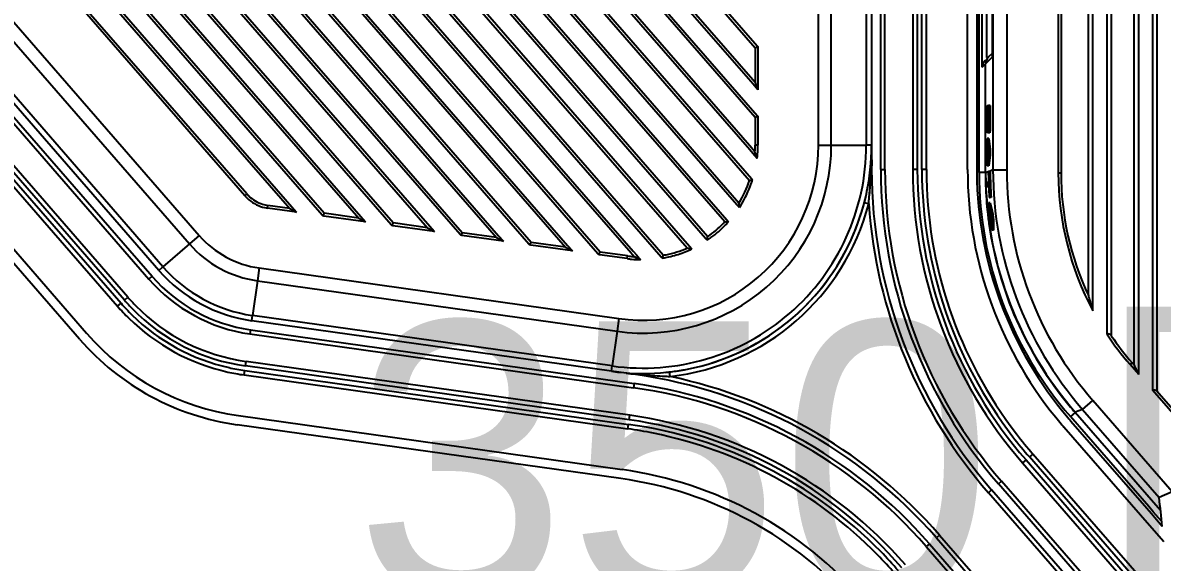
# Model space of a CAD drawing. Header units: millimetres. Extents: x -1070 to 42146, y 1440 to 12921.
# Drawn here: x 6828.9 to 6953.6, y 3315.5 to 3374.6 of the extents above; entities that cross this region are included whole.
import ezdxf

# ---------------------------------------------------------------- set-up
doc = ezdxf.new("R2010")
doc.units = ezdxf.units.MM
doc.layers.add('06___PRT_ALL_SURFS', color=7, linetype='Continuous')
doc.layers.add('DIM', color=4, linetype='Continuous')
doc.styles.get("Standard").update_dxf_attribs({"font": 'arial.ttf'})
doc.dimstyles.new('ISO-200', dxfattribs={"dimtxt": 30, "dimasz": 25, "dimexe": 1.25, "dimexo": 5, "dimgap": 5, "dimtad": 1, "dimtoh": 1, "dimdec": 1, "dimdsep": 46, "dimtxsty": 'Standard', "dimcen": 2.5, "dimadec": 0, "dimazin": 0, "dimtfac": 1, "dimtdec": 1, "dimtmove": 0, "dimatfit": 3, "dimfxl": 1, "dimarcsym": 0})

# ---------------------------------------------------------------- blocks, each defined once
blk = doc.blocks.new('*D141')
at = {"layer": 'Defpoints', "color": 0, "transparency": 16777216}
for p in [(7169.27, 3297.92), (6819.27, 3257.83), (7169.27, 3257.83)]:
    blk.add_point(p, dxfattribs=at)
at = {"layer": 'DIM', "color": 0, "lineweight": -2, "transparency": 16777216}
for p, q in [((6819.27, 3262.83), (6819.27, 3299.17)), ((7169.27, 3262.83), (7169.27, 3299.17)), ((6844.27, 3297.92), (7144.27, 3297.92))]:
    blk.add_line(p, q, dxfattribs=at)
at = {"layer": 'DIM', "color": 0, "transparency": 16777216}
for points in [[(6844.27, 3302.09), (6844.27, 3293.75), (6819.27, 3297.92)], [(7144.27, 3302.09), (7144.27, 3293.75), (7169.27, 3297.92)]]:
    blk.add_solid(points, dxfattribs=at)
at = {"layer": 'DIM', "color": 0, "lineweight": -3, "transparency": 16777216, "insert": (6994.27, 3322.34), "char_height": 30, "attachment_point": 5}
blk.add_mtext('350 [1\'-1 3/4"]', dxfattribs=at)

msp = doc.modelspace()

# ---------------------------------------------------------------- linework, layer by layer
at = {"color": 7, "linetype": 'Continuous', "lineweight": -3}
for p, q in [((6945.525, 3344.682), (6945.525, 3477.826)), ((6946.025, 3343.017), (6946.025, 3477.826)), ((6947.525, 3477.826), (6947.525, 3340.503)), ((6948.025, 3477.826), (6948.025, 3340.357)), ((6950.525, 3337.084), (6950.525, 3477.826)), ((6951.025, 3336.051), (6951.025, 3477.826)), ((6952.525, 3477.826), (6952.525, 3334.326)), ((6953.025, 3477.826), (6953.025, 3334.256)), ((6839.556, 3436.54), (6908.427, 3357.312)), ((6839.782, 3436.737), (6908.654, 3357.509)), ((6908.448, 3360.642), (6842.856, 3436.097)), ((6908.675, 3360.839), (6843.082, 3436.294)), ((6846.482, 3436.194), (6909.048, 3364.219)), ((6846.708, 3436.391), (6909.275, 3364.416)), ((6834.926, 3434.702), (6905.963, 3352.983)), ((6907.053, 3354.626), (6836.704, 3435.553)), ((6907.279, 3354.822), (6836.93, 3435.75)), ((6908.822, 3367.833), (6850.029, 3435.467)), ((6909.048, 3368.03), (6850.255, 3435.663)), ((6854.029, 3435.133), (6909.048, 3371.841)), ((6854.255, 3435.33), (6909.275, 3372.037)), ((6834.699, 3434.505), (6905.736, 3352.787)), ((6903.623, 3350.95), (6832.586, 3432.668)), ((6903.85, 3351.146), (6832.813, 3432.865)), ((6831.496, 3431.026), (6901.845, 3350.099)), ((6831.27, 3430.829), (6901.619, 3349.902)), ((6898.767, 3348.915), (6829.895, 3428.142)), ((6898.993, 3349.112), (6830.122, 3428.339)), ((6829.875, 3424.813), (6895.467, 3349.358)), ((6830.101, 3425.01), (6895.694, 3349.554)), ((6891.841, 3349.261), (6829.274, 3421.236)), ((6892.067, 3349.458), (6829.501, 3421.432)), ((6829.501, 3417.622), (6888.294, 3349.988)), ((6829.727, 3417.819), (6888.52, 3350.185)), ((6933.559, 3370.763), (6933.559, 3414.888)), ((6933.889, 3370.763), (6933.889, 3414.888)), ((6934.998, 3414.811), (6934.998, 3370.841)), ((6934.999, 3414.811), (6934.999, 3370.841)), ((6884.294, 3350.322), (6829.274, 3413.614)), ((6884.52, 3350.519), (6829.501, 3413.811)), ((6934.392, 3371.498), (6934.392, 3414.154)), ((6829.501, 3410.001), (6880.747, 3351.049)), ((6829.727, 3410.197), (6880.973, 3351.246)), ((6876.747, 3351.382), (6829.274, 3405.993)), ((6876.973, 3351.579), (6829.501, 3406.19)), ((6829.501, 3402.379), (6873.2, 3352.11)), ((6829.727, 3402.576), (6873.426, 3352.306)), ((6915.97, 3361.163), (6915.97, 3400.924)), ((6915.97, 3361.163), (6915.97, 3400.924)), ((6917.384, 3361.163), (6917.384, 3400.924)), ((6917.384, 3361.163), (6917.384, 3400.924)), ((6921.212, 3400.924), (6921.212, 3361.163)), ((6921.212, 3400.924), (6921.212, 3361.163)), ((6921.798, 3400.924), (6921.798, 3361.163)), ((6921.798, 3400.924), (6921.798, 3361.163)), ((6922.798, 3358.504), (6922.798, 3400.924)), ((6922.798, 3358.504), (6922.798, 3400.924)), ((6923.257, 3358.504), (6923.257, 3400.924)), ((6923.257, 3358.504), (6923.257, 3400.924)), ((6926.298, 3400.924), (6926.298, 3358.504)), ((6926.798, 3400.924), (6926.798, 3358.504)), ((6869.426, 3352.64), (6829.501, 3398.569)), ((6869.2, 3352.443), (6829.274, 3398.372)), ((6829.501, 3394.758), (6865.652, 3353.17)), ((6829.727, 3394.955), (6865.879, 3353.367)), ((6861.879, 3353.701), (6829.501, 3390.947)), ((6861.653, 3353.504), (6829.274, 3390.751)), ((6829.727, 3387.334), (6858.332, 3354.428)), ((6829.501, 3387.137), (6858.105, 3354.231)), ((6853.412, 3355.819), (6830.421, 3382.268)), ((6853.186, 3355.623), (6830.194, 3382.071)), ((6825.197, 3377.727), (6848.188, 3351.279)), ((6824.13, 3376.799), (6847.121, 3350.351)), ((6843.789, 3347.455), (6820.798, 3373.903)), ((6844.232, 3347.839), (6821.24, 3374.288)), ((6819.698, 3372.947), (6842.689, 3346.498)), ((6820.043, 3373.247), (6843.035, 3346.799)), ((6909.048, 3371.841), (6909.348, 3371.953)), ((6909.048, 3371.841), (6909.348, 3371.953)), ((6909.048, 3371.841), (6909.048, 3368.03)), ((6909.048, 3371.841), (6909.048, 3368.03)), ((6909.275, 3372.037), (6909.348, 3371.953)), ((6909.275, 3372.037), (6909.348, 3371.953)), ((6909.348, 3371.953), (6909.348, 3371.841)), ((6909.348, 3371.953), (6909.348, 3371.841)), ((6909.348, 3371.841), (6909.348, 3368.03)), ((6909.348, 3371.841), (6909.348, 3368.03)), ((6934.392, 3370.763), (6934.392, 3371.498)), ((6934.998, 3371.221), (6934.568, 3370.791)), ((6816.27, 3369.967), (6839.261, 3343.518)), ((6816.647, 3370.295), (6839.639, 3343.846)), ((6840.016, 3344.174), (6817.025, 3370.623)), ((6840.393, 3344.502), (6817.402, 3370.951)), ((6933.559, 3370.43), (6933.559, 3370.763)), ((6933.559, 3358.157), (6933.559, 3370.43)), ((6933.889, 3370.43), (6933.889, 3370.763)), ((6933.889, 3369.697), (6933.889, 3370.43)), ((6933.889, 3369.697), (6934.247, 3370.055)), ((6934.247, 3358.157), (6934.247, 3370.055)), ((6934.748, 3370.556), (6934.275, 3370.083)), ((6934.275, 3358.148), (6934.275, 3370.083)), ((6934.999, 3370.807), (6934.748, 3370.556)), ((6934.998, 3370.841), (6934.999, 3370.807)), ((6934.999, 3370.841), (6934.999, 3370.807)), ((6909.348, 3367.228), (6908.822, 3367.833)), ((6909.348, 3367.228), (6908.822, 3367.833)), ((6909.048, 3368.03), (6909.348, 3367.228)), ((6909.048, 3368.03), (6909.348, 3367.228)), ((6909.348, 3368.03), (6909.348, 3367.228)), ((6909.348, 3368.03), (6909.348, 3367.228)), ((6835.11, 3339.91), (6812.119, 3366.359)), ((6812.874, 3367.015), (6835.865, 3340.566)), ((6934.424, 3363.698), (6934.424, 3365.498)), ((6934.424, 3365.498), (6934.581, 3365.498)), ((6934.561, 3365.048), (6934.444, 3365.048)), ((6934.444, 3365.048), (6934.444, 3363.698)), ((6934.561, 3363.698), (6934.561, 3365.048)), ((6934.781, 3365.498), (6934.581, 3365.498)), ((6934.581, 3365.498), (6934.581, 3363.698)), ((6934.781, 3365.498), (6934.781, 3363.698)), ((6909.048, 3364.219), (6909.348, 3364.331)), ((6909.048, 3364.219), (6909.348, 3364.331)), ((6909.048, 3364.219), (6909.048, 3361.163)), ((6909.048, 3364.219), (6909.048, 3361.163)), ((6909.275, 3364.416), (6909.348, 3364.331)), ((6909.275, 3364.416), (6909.348, 3364.331)), ((6909.348, 3364.331), (6909.348, 3364.219)), ((6909.348, 3364.331), (6909.348, 3364.219)), ((6909.348, 3364.219), (6909.348, 3361.163)), ((6909.348, 3364.219), (6909.348, 3361.163)), ((6934.427, 3363.323), (6934.424, 3363.698)), ((6934.561, 3363.698), (6934.444, 3363.698)), ((6934.444, 3363.698), (6934.447, 3363.398)), ((6934.557, 3363.398), (6934.561, 3363.698)), ((6934.581, 3363.698), (6934.577, 3363.323)), ((6934.781, 3363.698), (6934.581, 3363.698)), ((6934.781, 3363.698), (6934.778, 3363.323)), ((6934.434, 3363.023), (6934.427, 3363.323)), ((6934.447, 3362.723), (6934.434, 3363.023)), ((6934.557, 3363.398), (6934.447, 3363.398)), ((6934.447, 3363.398), (6934.454, 3363.173)), ((6934.46, 3362.573), (6934.447, 3362.723)), ((6934.551, 3363.173), (6934.454, 3363.173)), ((6934.454, 3363.173), (6934.464, 3363.023)), ((6934.477, 3362.498), (6934.46, 3362.573)), ((6934.541, 3363.023), (6934.464, 3363.023)), ((6934.464, 3363.023), (6934.477, 3362.948)), ((6934.477, 3362.948), (6934.527, 3362.948)), ((6934.527, 3362.498), (6934.477, 3362.498)), ((6934.527, 3362.948), (6934.541, 3363.023)), ((6934.544, 3362.573), (6934.527, 3362.498)), ((6934.727, 3362.498), (6934.527, 3362.498)), ((6934.541, 3363.023), (6934.551, 3363.173)), ((6934.557, 3362.723), (6934.544, 3362.573)), ((6934.744, 3362.573), (6934.544, 3362.573)), ((6934.551, 3363.173), (6934.557, 3363.398)), ((6934.571, 3363.023), (6934.557, 3362.723)), ((6934.758, 3362.723), (6934.557, 3362.723)), ((6934.577, 3363.323), (6934.571, 3363.023)), ((6934.771, 3363.023), (6934.571, 3363.023)), ((6934.778, 3363.323), (6934.577, 3363.323)), ((6934.744, 3362.573), (6934.727, 3362.498)), ((6934.758, 3362.723), (6934.744, 3362.573)), ((6934.771, 3363.023), (6934.758, 3362.723)), ((6934.778, 3363.323), (6934.771, 3363.023)), ((6909.348, 3361.163), (6909.048, 3361.163)), ((6909.348, 3361.163), (6909.048, 3361.163)), ((6915.97, 3361.163), (6917.384, 3361.163)), ((6915.97, 3361.163), (6917.384, 3361.163)), ((6917.384, 3361.163), (6921.212, 3361.163)), ((6917.384, 3361.163), (6921.212, 3361.163)), ((6921.798, 3361.163), (6921.212, 3361.163)), ((6921.798, 3361.163), (6921.212, 3361.163)), ((6921.798, 3361.163), (6921.798, 3359.545)), ((6921.798, 3361.163), (6921.798, 3359.545)), ((6934.624, 3361.898), (6934.424, 3361.898)), ((6934.424, 3361.448), (6934.424, 3361.898)), ((6934.424, 3361.898), (6934.581, 3360.698)), ((6934.464, 3361.148), (6934.424, 3361.448)), ((6934.464, 3359.648), (6934.464, 3361.148)), ((6934.567, 3360.398), (6934.477, 3361.073)), ((6934.477, 3361.073), (6934.477, 3359.723)), ((6934.624, 3361.898), (6934.781, 3360.698)), ((6908.8, 3360.237), (6908.448, 3360.642)), ((6908.8, 3360.237), (6908.448, 3360.642)), ((6908.804, 3360.69), (6908.675, 3360.839)), ((6908.804, 3360.69), (6908.675, 3360.839)), ((6909.263, 3359.704), (6908.8, 3360.237)), ((6909.263, 3359.704), (6908.8, 3360.237)), ((6909.027, 3360.434), (6908.804, 3360.69)), ((6909.027, 3360.434), (6908.804, 3360.69)), ((6934.581, 3360.098), (6934.424, 3358.898)), ((6934.477, 3359.723), (6934.567, 3360.398)), ((6934.581, 3360.698), (6934.581, 3360.098)), ((6934.781, 3360.698), (6934.581, 3360.698)), ((6934.781, 3360.098), (6934.581, 3360.098)), ((6934.781, 3360.098), (6934.624, 3358.898)), ((6934.781, 3360.698), (6934.781, 3360.098)), ((6934.424, 3359.348), (6934.464, 3359.648)), ((6934.424, 3358.898), (6934.424, 3359.348)), ((6934.624, 3358.898), (6934.424, 3358.898)), ((6908.654, 3357.509), (6908.765, 3357.381)), ((6908.654, 3357.509), (6908.765, 3357.381)), ((6922.798, 3358.504), (6923.257, 3358.504)), ((6922.798, 3358.504), (6923.257, 3358.504)), ((6926.798, 3358.504), (6926.298, 3358.504)), ((6934.564, 3358.298), (6934.581, 3358.298)), ((6934.781, 3358.298), (6934.581, 3358.298)), ((6934.441, 3357.098), (6934.583, 3357.098)), ((6934.457, 3356.648), (6934.599, 3356.648)), ((6853.186, 3355.623), (6853.412, 3355.819)), ((6921.472, 3354.726), (6920.989, 3354.853)), ((6921.472, 3354.726), (6920.989, 3354.853)), ((6934.771, 3354.848), (6934.57, 3354.848)), ((6934.668, 3355.448), (6934.685, 3355.448)), ((6934.885, 3355.448), (6934.685, 3355.448)), ((6855.679, 3354.269), (6855.72, 3354.566)), ((6858.064, 3353.934), (6855.679, 3354.269)), ((6858.105, 3354.231), (6855.72, 3354.566)), ((6858.858, 3353.822), (6858.064, 3353.934)), ((6858.105, 3354.231), (6858.858, 3353.822)), ((6858.332, 3354.428), (6858.858, 3353.822)), ((6861.879, 3353.701), (6861.726, 3353.419)), ((6865.652, 3353.17), (6861.879, 3353.701)), ((6907.318, 3354.32), (6907.053, 3354.626)), ((6907.318, 3354.32), (6907.053, 3354.626)), ((6935.057, 3353.648), (6934.855, 3353.648)), ((6861.726, 3353.419), (6861.653, 3353.504)), ((6861.837, 3353.404), (6861.726, 3353.419)), ((6865.611, 3352.873), (6861.837, 3353.404)), ((6866.405, 3352.762), (6865.611, 3352.873)), ((6865.652, 3353.17), (6866.405, 3352.762)), ((6865.879, 3353.367), (6866.405, 3352.762)), ((6869.273, 3352.359), (6869.2, 3352.443)), ((6869.426, 3352.64), (6869.273, 3352.359)), ((6869.384, 3352.343), (6869.273, 3352.359)), ((6873.158, 3351.813), (6869.384, 3352.343)), ((6873.2, 3352.11), (6869.426, 3352.64)), ((6873.426, 3352.306), (6873.952, 3351.701)), ((6905.963, 3352.983), (6906.139, 3352.781)), ((6905.963, 3352.983), (6906.139, 3352.781)), ((6935.132, 3353.048), (6934.931, 3353.048)), ((6848.188, 3351.279), (6847.121, 3350.351)), ((6873.952, 3351.701), (6873.158, 3351.813)), ((6873.2, 3352.11), (6873.952, 3351.701)), ((6876.82, 3351.298), (6876.747, 3351.382)), ((6876.973, 3351.579), (6876.82, 3351.298)), ((6876.931, 3351.282), (6876.82, 3351.298)), ((6880.705, 3350.752), (6876.931, 3351.282)), ((6880.747, 3351.049), (6876.973, 3351.579)), ((6880.747, 3351.049), (6881.5, 3350.64)), ((6880.973, 3351.246), (6881.5, 3350.64)), ((6935.144, 3351.848), (6934.942, 3351.848)), ((6847.121, 3350.351), (6844.232, 3347.839)), ((6881.5, 3350.64), (6880.705, 3350.752)), ((6884.367, 3350.237), (6884.294, 3350.322)), ((6884.52, 3350.519), (6884.367, 3350.237)), ((6884.478, 3350.222), (6884.367, 3350.237)), ((6888.252, 3349.691), (6884.478, 3350.222)), ((6888.294, 3349.988), (6884.52, 3350.519)), ((6888.294, 3349.988), (6889.047, 3349.58)), ((6888.52, 3350.185), (6889.047, 3349.58)), ((6901.845, 3350.099), (6902.111, 3349.793)), ((6901.845, 3350.099), (6902.111, 3349.793)), ((6903.799, 3350.747), (6903.623, 3350.95)), ((6903.799, 3350.747), (6903.623, 3350.95)), ((6889.047, 3349.58), (6888.252, 3349.691)), ((6891.914, 3349.176), (6891.841, 3349.261)), ((6892.067, 3349.458), (6891.914, 3349.176)), ((6892.026, 3349.161), (6891.914, 3349.176)), ((6895.052, 3348.736), (6892.026, 3349.161)), ((6895.093, 3349.033), (6892.067, 3349.458)), ((6895.052, 3348.736), (6895.093, 3349.033)), ((6895.467, 3349.358), (6895.596, 3349.209)), ((6895.596, 3349.209), (6895.819, 3348.953)), ((6895.694, 3349.554), (6896.046, 3349.149)), ((6896.046, 3349.149), (6896.509, 3348.617)), ((6898.878, 3348.787), (6898.767, 3348.915)), ((6898.878, 3348.787), (6898.767, 3348.915)), ((6843.789, 3347.455), (6844.232, 3347.839)), ((6854.757, 3347.712), (6854.56, 3346.312)), ((6854.757, 3347.712), (6894.13, 3342.178)), ((6843.035, 3346.799), (6842.689, 3346.498)), ((6854.56, 3346.312), (6854.027, 3342.52)), ((6854.56, 3346.312), (6893.933, 3340.778)), ((6839.261, 3343.518), (6839.639, 3343.846)), ((6840.016, 3344.174), (6840.393, 3344.502)), ((6853.946, 3341.94), (6854.027, 3342.52)), ((6893.4, 3336.987), (6854.027, 3342.52)), ((6893.319, 3336.407), (6853.946, 3341.94)), ((6894.13, 3342.178), (6893.933, 3340.778)), ((6853.807, 3340.95), (6853.743, 3340.496)), ((6853.743, 3340.496), (6895.749, 3334.593)), ((6853.807, 3340.95), (6895.813, 3335.046)), ((6893.933, 3340.778), (6893.4, 3336.987)), ((6948.025, 3340.357), (6948.025, 3340.296)), ((6853.25, 3336.989), (6853.32, 3337.484)), ((6895.326, 3331.58), (6853.32, 3337.484)), ((6950.566, 3337.036), (6950.307, 3337.334)), ((6853.111, 3335.999), (6853.18, 3336.494)), ((6853.18, 3336.494), (6895.187, 3330.59)), ((6895.257, 3331.085), (6853.25, 3336.989)), ((6893.319, 3336.407), (6893.4, 3336.987)), ((6894.946, 3336.178), (6893.319, 3336.407)), ((6899.739, 3335.834), (6899.681, 3336.33)), ((6899.739, 3335.834), (6899.681, 3336.33)), ((6951.025, 3336.051), (6950.08, 3337.138)), ((6853.111, 3335.999), (6895.117, 3330.095)), ((6895.813, 3335.046), (6895.749, 3334.593)), ((6899.659, 3335.837), (6899.739, 3335.834)), ((6899.659, 3335.837), (6899.739, 3335.834)), ((6956.025, 3330.299), (6952.525, 3334.326)), ((6955.566, 3331.284), (6952.983, 3334.256)), ((6953.025, 3334.256), (6953.025, 3334.208)), ((6852.484, 3331.542), (6894.491, 3325.639)), ((6895.257, 3331.085), (6895.326, 3331.58)), ((6894.352, 3324.649), (6852.345, 3330.552)), ((6895.117, 3330.095), (6895.187, 3330.59)), ((6938.695, 3326.685), (6938.318, 3326.357)), ((6938.318, 3326.357), (6954.694, 3307.518)), ((6938.695, 3326.685), (6954.623, 3308.362)), ((6935.676, 3324.061), (6936.022, 3324.362)), ((6954.071, 3302.9), (6935.676, 3324.061)), ((6954.417, 3303.2), (6936.022, 3324.362)), ((6934.575, 3323.104), (6934.921, 3323.405)), ((6952.971, 3301.943), (6934.575, 3323.104)), ((6953.317, 3302.243), (6934.921, 3323.405)), ((6928.129, 3317.5), (6927.783, 3317.2)), ((6928.129, 3317.5), (6946.524, 3296.339)), ((6929.229, 3318.457), (6928.884, 3318.156)), ((6928.884, 3318.156), (6947.279, 3296.995)), ((6929.229, 3318.457), (6947.625, 3297.296)), ((6927.783, 3317.2), (6946.178, 3296.038))]:
    msp.add_line(p, q, dxfattribs=at)
for centre, radius, start, end in [((6934.978, 3369.66), 1.09, 135.06713, 178.02919), ((6896.798, 3361.163), 25, 262, 0), ((6896.798, 3361.163), 24.414, 262, 0), ((6896.798, 3361.163), 20.586, 262, 0), ((6896.798, 3361.163), 19.172, 262, 0), ((6896.798, 3361.163), 12.25, 358.86156, 0), ((6896.798, 3361.163), 12.25, 358.86156, 0), ((6896.798, 3361.163), 12.55, 358.92647, 0), ((6896.798, 3361.163), 12.55, 358.92647, 0), ((6896.798, 3361.163), 25, 356.39941, 0), ((6896.798, 3361.163), 25, 356.39941, 0), ((6896.798, 3361.163), 12.25, 356.58469, 356.9642), ((6896.798, 3361.163), 12.25, 356.58469, 356.9642), ((6883.622, 3351.79), 26.834, 17.15318, 18.7907), ((6883.622, 3351.79), 26.834, 17.15318, 18.7907), ((6896.798, 3361.163), 12.25, 356.9642, 358.86156), ((6896.798, 3361.163), 12.25, 356.9642, 358.86156), ((6896.798, 3361.163), 12.55, 353.3228, 357.83779), ((6896.798, 3361.163), 12.55, 353.3228, 357.83779), ((6896.798, 3361.163), 12.55, 357.83779, 358.92647), ((6896.798, 3361.163), 12.55, 357.83779, 358.92647), ((6896.798, 3361.163), 25, 352.94514, 354.84441), ((6896.798, 3361.163), 25, 352.94514, 354.84441), ((6896.798, 3361.163), 25, 354.84441, 356.39941), ((6896.798, 3361.163), 25, 354.84441, 356.39941), ((6975.298, 3358.504), 53.5, 178.8848, 180), ((6975.298, 3358.504), 53.5, 178.8848, 180), ((6896.798, 3361.163), 12.25, 328.82571, 341.67742), ((6896.798, 3361.163), 12.25, 328.82571, 341.67742), ((6898.626, 3406.194), 49.855, 281.3377, 281.73369), ((6898.626, 3406.194), 49.855, 281.3377, 281.73369), ((6896.798, 3361.163), 12.55, 341.66484, 342.46062), ((6896.798, 3361.163), 12.55, 341.66484, 342.46062), ((6896.798, 3361.163), 25, 349.11968, 352.76131), ((6896.798, 3361.163), 25, 349.11968, 352.76131), ((6896.798, 3361.163), 25, 352.76131, 352.94514), ((6896.798, 3361.163), 25, 352.76131, 352.94514), ((6975.298, 3358.504), 53.5, 180, 221), ((6975.298, 3358.504), 53.5, 180, 221), ((6975.298, 3358.504), 52.5, 180, 221), ((6975.298, 3358.504), 52.5, 180, 221), ((6975.298, 3358.504), 52.042, 180, 221), ((6975.298, 3358.504), 52.042, 180, 221), ((6975.298, 3358.504), 49, 180, 221), ((6975.298, 3358.504), 48.5, 180, 221), ((6974.249, 3358.148), 32.025, 179.99931, 208.19546), ((6974.247, 3358.148), 31.722, 179.99864, 205.11535), ((6896.798, 3361.163), 12.55, 332.15323, 339.88149), ((6896.798, 3361.163), 12.55, 332.15323, 339.88149), ((6896.798, 3361.163), 12.55, 339.88149, 341.66484), ((6896.798, 3361.163), 12.55, 339.88149, 341.66484), ((6896.798, 3361.163), 25, 346.2632, 349.11968), ((6896.798, 3361.163), 25, 346.2632, 349.11968), ((6856.242, 3358.28), 4.05, 221, 230.0653), ((6856.242, 3358.28), 3.75, 221, 225.60306), ((6856.242, 3358.28), 3.75, 225.60306, 252.85067), ((6856.242, 3358.28), 4.05, 230.0653, 257.45092), ((6876.576, 3352.184), 30.816, 3.97439, 4.91085), ((6876.576, 3352.184), 30.816, 3.97439, 4.91085), ((6896.798, 3361.163), 12.55, 326.95608, 332.15323), ((6896.798, 3361.163), 12.55, 326.95608, 332.15323), ((6896.798, 3361.163), 25, 341.97095, 345.37831), ((6896.798, 3361.163), 25, 341.97095, 345.37831), ((6896.798, 3361.163), 25, 345.37831, 345.49148), ((6896.798, 3361.163), 25, 345.37831, 345.49148), ((6896.798, 3361.163), 25, 345.49148, 345.81927), ((6896.798, 3361.163), 25, 345.49148, 345.81927), ((6896.798, 3361.163), 25, 345.81927, 346.2632), ((6896.798, 3361.163), 25, 345.81927, 346.2632), ((6848.365, 3361.833), 73.452, 354.44792, 355.02673), ((6848.365, 3361.833), 73.452, 354.44792, 355.02673), ((6856.242, 3358.28), 3.75, 252.85067, 262), ((6856.242, 3358.28), 4.05, 257.45092, 262), ((6896.798, 3361.163), 25.5, 276.62169, 345.37831), ((6896.798, 3361.163), 25.5, 276.62169, 345.37831), ((6975.298, 3358.504), 53.958, 184.01469, 221), ((6975.298, 3358.504), 53.958, 184.01469, 221), ((6896.798, 3361.163), 25, 280.75924, 341.24086), ((6896.798, 3361.163), 25, 280.75924, 341.24086), ((6896.798, 3361.163), 12.25, 306.44602, 316.8567), ((6896.798, 3361.163), 12.25, 306.44602, 316.8567), ((6896.798, 3361.163), 12.55, 306.22348, 315.6694), ((6896.798, 3361.163), 12.55, 306.22348, 315.6694), ((6906.431, 3389.933), 37.153, 268.92955, 269.54978), ((6906.431, 3389.933), 37.153, 268.92955, 269.54978), ((6896.798, 3361.163), 12.55, 315.6694, 316.85067), ((6896.798, 3361.163), 12.55, 315.6694, 316.85067), ((6896.798, 3361.163), 12.55, 316.85067, 318.09449), ((6896.798, 3361.163), 12.55, 316.85067, 318.09449), ((6896.798, 3361.163), 25, 341.24086, 341.97095), ((6896.798, 3361.163), 25, 341.24086, 341.97095), ((6856.242, 3358.28), 10.672, 221, 262), ((6866.968, 3355.629), 37.153, 352.45022, 353.07045), ((6866.968, 3355.629), 37.153, 352.45022, 353.07045), ((6896.798, 3361.163), 12.55, 303.90551, 306.22348), ((6896.798, 3361.163), 12.55, 303.90551, 306.22348), ((6896.798, 3361.163), 12.25, 305.1433, 306.44602), ((6896.798, 3361.163), 12.25, 305.1433, 306.44602), ((6856.242, 3358.28), 12.086, 221, 262), ((6896.798, 3361.163), 12.25, 281.75212, 293.17429), ((6896.798, 3361.163), 12.25, 281.75212, 293.17429), ((6908.504, 3379.939), 30.816, 257.08915, 258.02561), ((6908.504, 3379.939), 30.816, 257.08915, 258.02561), ((6896.798, 3361.163), 12.55, 293.17123, 295.04392), ((6896.798, 3361.163), 12.55, 293.17123, 295.04392), ((6896.798, 3361.163), 12.55, 262, 263.07369), ((6896.798, 3361.163), 12.25, 262, 264.65632), ((6896.798, 3361.163), 12.55, 263.07369, 264.16245), ((6896.798, 3361.163), 12.55, 264.16245, 268.6772), ((6896.798, 3361.163), 12.25, 264.65632, 265.41531), ((6907.914, 3372.907), 26.834, 243.2093, 244.84682), ((6851.951, 3365.62), 49.855, 340.26631, 340.6623), ((6851.951, 3365.62), 49.855, 340.26631, 340.6623), ((6896.798, 3361.163), 12.55, 279.53938, 281.98286), ((6896.798, 3361.163), 12.55, 279.53938, 281.98286), ((6896.798, 3361.163), 12.25, 280.32258, 281.75212), ((6896.798, 3361.163), 12.25, 280.32258, 281.75212), ((6896.798, 3361.163), 12.55, 281.98286, 289.62904), ((6896.798, 3361.163), 12.55, 281.98286, 289.62904), ((6896.798, 3361.163), 12.55, 289.62904, 293.17123), ((6896.798, 3361.163), 12.55, 289.62904, 293.17123), ((6856.242, 3358.28), 16.5, 221, 262), ((6856.242, 3358.28), 15.914, 221, 262), ((6856.242, 3358.28), 17.958, 221, 262), ((6856.242, 3358.28), 17.5, 221, 262), ((6856.242, 3358.28), 22, 221, 225.55555), ((6856.242, 3358.28), 21.5, 221, 224.41667), ((6856.242, 3358.28), 21, 221, 224.43654), ((6856.242, 3358.28), 21, 224.43654, 262), ((6974.22, 3358.131), 31.691, 205.10854, 205.28923), ((6856.242, 3358.28), 22.5, 221, 225.58839), ((6856.242, 3358.28), 22, 225.55555, 257.44443), ((6856.242, 3358.28), 21.5, 224.41667, 262), ((6856.242, 3358.28), 22.5, 225.58839, 257.41328), ((6856.242, 3358.28), 28, 221, 262), ((6856.242, 3358.28), 27, 221, 262), ((6974.289, 3358.176), 32.073, 213.4374, 220.99143), ((6974.314, 3358.192), 31.802, 214.1112, 214.24399), ((6974.261, 3358.154), 31.738, 214.24105, 220.99513), ((6856.242, 3358.28), 22.5, 257.41328, 262), ((6856.242, 3358.28), 22, 257.44443, 262), ((6888.507, 3283.057), 53.5, 82, 83.11488), ((6896.798, 3361.163), 25, 269.27451, 269.4012), ((6896.798, 3361.163), 25, 275.54033, 276.52864), ((6896.798, 3361.163), 25, 275.54033, 276.52864), ((6896.798, 3361.163), 25, 276.52864, 276.62169), ((6896.798, 3361.163), 25, 276.52864, 276.62169), ((6896.798, 3361.163), 25, 276.62169, 280.02905), ((6896.798, 3361.163), 25, 276.62169, 280.02905), ((6896.798, 3361.163), 25, 280.02905, 280.75924), ((6896.798, 3361.163), 25, 280.02905, 280.75924), ((6888.507, 3283.057), 52.5, 41, 82), ((6888.507, 3283.057), 53.5, 41, 82), ((6902.875, 3409.188), 73.422, 267.07052, 267.48888), ((6902.875, 3409.188), 73.422, 267.07052, 267.48888), ((6888.507, 3283.057), 53.958, 41, 77.98531), ((6888.507, 3283.057), 53.958, 41, 77.98531), ((6888.507, 3283.057), 52.042, 41, 82), ((6888.507, 3283.057), 48.5, 41, 82), ((6888.507, 3283.057), 49, 41, 82), ((6888.507, 3283.057), 47.5, 78.58009, 82), ((6888.507, 3283.057), 48, 44.41667, 82), ((6888.507, 3283.057), 47.5, 44.41999, 78.58009), ((6888.507, 3283.057), 43, 41, 82), ((6888.507, 3283.057), 42, 41, 82), ((6888.507, 3283.057), 47.5, 41, 44.41999), ((6888.507, 3283.057), 48, 41, 44.41667)]:
    msp.add_arc(centre, radius, start, end, dxfattribs=at)
for centre, major_axis, ratio, start_param, end_param in [((6935.247, 3370.056), (-0.708, -0.708), 0.9987828, -1.1338263, -0.7847892), ((6935.275, 3370.084), (0.708, 0.708), 0.9987828, -4.6729357, -3.9263818), ((6935.247, 3370.056), (-0.708, -0.708), 0.9987828, -1.5707963, -1.1338263), ((6935.275, 3370.084), (0.708, 0.708), 0.9987828, 1.5707963, 1.6102496), ((6974.789, 3358.35), (37.68, 14.088), 0.9993058, 2.7848607, 2.8147139), ((6974.805, 3358.356), (-37.68, -14.088), 0.9993058, -0.3565765, -0.2856238), ((6974.805, 3358.356), (-37.493, -14.018), 0.9993058, -0.3565693, -0.2852611), ((6974.648, 3358.297), (37.68, 14.088), 0.9993058, 2.8134074, 2.8246076), ((6974.789, 3358.35), (37.68, 14.088), 0.9993058, 2.8259146, 2.855813), ((6974.648, 3358.297), (37.68, 14.088), 0.9993058, 2.869474, 2.8807141), ((6974.218, 3358.136), (-35.333, 22.761), 0.8727412, 0.7217461, 0.7322419), ((6974.218, 3358.136), (-35.157, 22.647), 0.8727412, 0.7221767, 0.7538091), ((6974.151, 3358.111), (-35.379, 22.76), 0.8702771, 0.7336953, 0.7415707), ((6974.218, 3358.136), (-35.333, 22.761), 0.8727412, 0.7322419, 0.7357395), ((6974.688, 3358.312), (37.68, 14.088), 0.9993058, 2.8885895, 2.8927675), ((6974.218, 3358.136), (-35.333, 22.761), 0.8727412, 0.7357395, 0.7392366), ((6974.688, 3358.312), (37.68, 14.088), 0.9993058, 2.8927675, 2.8969453), ((6974.155, 3358.113), (-35.38, 22.76), 0.8702769, 0.7435719, 0.7494897), ((6974.702, 3358.317), (-37.68, -14.088), 0.9993058, -0.251002, -0.2171616), ((6974.688, 3358.312), (37.68, 14.088), 0.9993058, 2.8969453, 2.901123), ((6974.218, 3358.136), (-35.333, 22.761), 0.8727412, 0.7392366, 0.7427332), ((6974.688, 3358.312), (37.68, 14.088), 0.9993058, 2.901123, 2.9053008), ((6974.218, 3358.136), (-35.333, 22.761), 0.8727412, 0.7427332, 0.7462291), ((6974.155, 3358.113), (-35.38, 22.76), 0.8702769, 0.7494897, 0.7613203), ((6974.218, 3358.136), (-35.333, 22.761), 0.8727412, 0.7462291, 0.7532195), ((6974.805, 3358.356), (-37.68, -14.088), 0.9993058, -0.2406454, -0.225604), ((6974.805, 3358.356), (-37.493, -14.018), 0.9993058, -0.2400557, -0.224938), ((6974.688, 3358.312), (37.68, 14.088), 0.9993058, 2.9053008, 2.9220119), ((6974.688, 3358.312), (37.68, 14.088), 0.9993058, 2.9220119, 2.9261898), ((6975.493, 3358.613), (26.62, 35.53), 0.8636745, -3.9954488, -3.9882834), ((6974.648, 3358.297), (37.68, 14.088), 0.9993058, 2.9333552, 2.944685), ((6975.496, 3358.614), (26.62, 35.53), 0.8636743, -4.0132996, -4.0025697), ((6975.496, 3358.614), (26.62, 35.53), 0.8636743, -4.0025697, -3.9972077), ((6975.536, 3358.629), (26.54, 35.473), 0.8663743, -4.004873, -3.9984908), ((6975.536, 3358.629), (26.54, 35.473), 0.8663743, -3.9984908, -3.9953009), ((6975.536, 3358.629), (26.54, 35.473), 0.8663743, -3.9953009, -3.9921116), ((6975.536, 3358.629), (26.54, 35.473), 0.8663743, -3.9921116, -3.9889231), ((6975.536, 3358.629), (26.54, 35.473), 0.8663743, -3.9889231, -3.9857353), ((6975.536, 3358.629), (26.407, 35.297), 0.8663743, -4.004207, -3.975364), ((6975.536, 3358.629), (26.54, 35.473), 0.8663743, -3.9857353, -3.9761767)]:
    msp.add_ellipse(centre, major_axis=major_axis, ratio=ratio, start_param=start_param, end_param=end_param, dxfattribs=at)
for points, knots in [([(6921.54, 3355.465), (6921.6, 3356.144), (6921.677, 3357.164), (6921.749, 3358.525), (6921.79, 3359.205), (6921.803, 3359.545)], [0, 0, 0, 0, 0.5002201, 0.7500907, 1, 1, 1, 1]), ([(6921.54, 3355.465), (6921.629, 3356.484), (6921.711, 3357.844), (6921.79, 3359.205), (6921.803, 3359.545)], [0, 0, 0, 0, 0.7500839, 1, 1, 1, 1]), ([(6946.025, 3343.017), (6945.986, 3343.152), (6945.91, 3343.423), (6945.816, 3343.76), (6945.742, 3344.029), (6945.686, 3344.226), (6945.639, 3344.388), (6945.599, 3344.509), (6945.579, 3344.567), (6945.566, 3344.593)], [0, 0, 0, 0, 0.2572157, 0.513313, 0.6403808, 0.7660942, 0.8888269, 0.9474, 1, 1, 1, 1]), ([(6947.983, 3340.357), (6947.944, 3340.414), (6947.827, 3340.462), (6947.669, 3340.487), (6947.574, 3340.497), (6947.525, 3340.503)], [0, 0, 0, 0, 0.4196574, 0.6968223, 1, 1, 1, 1]), ([(6894.921, 3336.176), (6895.27, 3336.142), (6895.97, 3336.086), (6897.369, 3335.965), (6898.421, 3335.898), (6899.123, 3335.862)], [0, 0, 0, 0, 0.2498956, 0.4997465, 1, 1, 1, 1]), ([(6951.025, 3336.051), (6950.987, 3336.14), (6950.911, 3336.316), (6950.816, 3336.535), (6950.739, 3336.706), (6950.682, 3336.829), (6950.627, 3336.939), (6950.589, 3337.009), (6950.566, 3337.036)], [0, 0, 0, 0, 0.2658858, 0.5291609, 0.6583802, 0.7841869, 0.9027376, 1, 1, 1, 1]), ([(6952.983, 3334.256), (6952.941, 3334.304), (6952.767, 3334.336), (6952.617, 3334.329), (6952.525, 3334.326)], [0, 0, 0, 0, 0.4098584, 1, 1, 1, 1])]:
    msp.add_open_spline(points, degree=3, knots=knots, dxfattribs=at)
at = {"layer": '06___PRT_ALL_SURFS', "color": 7, "linetype": 'Continuous', "lineweight": -3}
for p, q in [((6935.08, 3477.826), (6935.08, 3358.449)), ((6936.579, 3477.826), (6936.579, 3358.449)), ((6942.225, 3477.826), (6942.225, 3358.148)), ((6942.525, 3477.826), (6942.525, 3358.148)), ((6927.298, 3358.504), (6927.298, 3400.924)), ((6927.798, 3358.504), (6927.798, 3400.924)), ((6932.298, 3358.504), (6932.298, 3400.924)), ((6933.298, 3400.924), (6933.298, 3370.43)), ((6933.298, 3370.43), (6933.298, 3358.504)), ((6927.798, 3358.504), (6927.298, 3358.504)), ((6934.247, 3358.157), (6933.559, 3358.157)), ((6934.564, 3358.257), (6934.275, 3358.148)), ((6934.768, 3358.333), (6934.674, 3358.298)), ((6935.08, 3358.449), (6934.768, 3358.333)), ((6935.08, 3358.449), (6936.579, 3358.449)), ((6942.225, 3358.148), (6942.525, 3358.148)), ((6950.08, 3337.138), (6950.307, 3337.334)), ((6944.885, 3332.223), (6946.017, 3333.206)), ((6954.707, 3323.209), (6946.017, 3333.206)), ((6944.065, 3331.897), (6943.546, 3331.445)), ((6952.121, 3321.581), (6943.546, 3331.445)), ((6952.641, 3322.032), (6944.065, 3331.897)), ((6944.885, 3332.223), (6944.08, 3331.922)), ((6944.08, 3331.922), (6953.414, 3321.185)), ((6944.885, 3332.223), (6953.269, 3322.579)), ((6952.219, 3319.51), (6942.846, 3330.294)), ((6943.6, 3330.95), (6951.907, 3321.394)), ((6939.45, 3327.341), (6939.072, 3327.013)), ((6954.553, 3309.205), (6939.072, 3327.013)), ((6954.482, 3310.048), (6939.45, 3327.341)), ((6954.707, 3323.209), (6953.269, 3322.579)), ((6951.907, 3321.394), (6952.412, 3320.813)), ((6952.627, 3320.999), (6952.121, 3321.581)), ((6953.146, 3321.451), (6952.641, 3322.032)), ((6953.419, 3321.136), (6953.146, 3321.451)), ((6952.412, 3320.813), (6952.974, 3320.166)), ((6953.189, 3320.353), (6952.627, 3320.999)), ((6952.974, 3320.166), (6953.596, 3319.451)), ((6953.544, 3319.944), (6953.189, 3320.353)), ((6953.777, 3317.718), (6952.219, 3319.51))]:
    msp.add_line(p, q, dxfattribs=at)
for centre, radius, start, end in [((6975.298, 3358.504), 48, 180, 217.58333), ((6975.298, 3358.504), 47.5, 180, 217.58009), ((6975.298, 3358.504), 43, 180, 220.39933), ((6975.298, 3358.504), 42, 180, 180.51413), ((6975.298, 3358.504), 42, 180.51413, 220.39807), ((6974.275, 3358.157), 40.716, 180, 221), ((6974.275, 3358.157), 40.028, 180, 181.43458), ((6975.056, 3358.449), 39.976, 180.00018, 220.99982), ((6975.054, 3358.449), 38.475, 179.99913, 221.00087), ((6974.275, 3358.157), 40.028, 181.43458, 185.86438), ((6974.275, 3358.157), 40.028, 185.86438, 188.0279), ((6974.275, 3358.157), 40.028, 188.0279, 219.56542), ((6974.275, 3358.157), 40.028, 219.56542, 221), ((6975.298, 3358.504), 42, 220.39807, 221), ((6975.298, 3358.504), 43, 220.39933, 221), ((6975.298, 3358.504), 48, 217.58333, 221), ((6975.298, 3358.504), 47.5, 217.58009, 221), ((6456.275, 3267.826), 500, 5.92129, 6.28663), ((6888.507, 3283.057), 47.5, 41, 44.41999), ((6888.507, 3283.057), 48, 41, 44.41667)]:
    msp.add_arc(centre, radius, start, end, dxfattribs=at)
for start_param, end_param in [(2.7840279, 2.8057168), (2.8057168, 3.4991574)]:
    msp.add_ellipse((6974.299, 3358.167), major_axis=(37.493, 14.018), ratio=0.9993058, start_param=start_param, end_param=end_param, dxfattribs=at)
msp.add_open_spline([(6953.269, 3322.579), (6953.268, 3322.579), (6953.268, 3322.578), (6953.268, 3322.578), (6953.268, 3322.577)], degree=3, knots=[0, 0, 0, 0, 0.415713, 1, 1, 1, 1], dxfattribs=at)

# ---------------------------------------------------------------- dimensions: what is measured, and where the dimension line sits
at = {"layer": 'DIM', "color": 7, "lineweight": -3}
dim = msp.add_linear_dim(base=(7169.275, 3297.919), p1=(6819.275, 3257.826), p2=(7169.275, 3257.826), dimstyle='ISO-200', dxfattribs=at)
dim.commit()
dim.dimension.update_dxf_attribs({"geometry": '*D141', "text_midpoint": (6994.275, 3322.339)})

doc.saveas('drawing.dxf')
